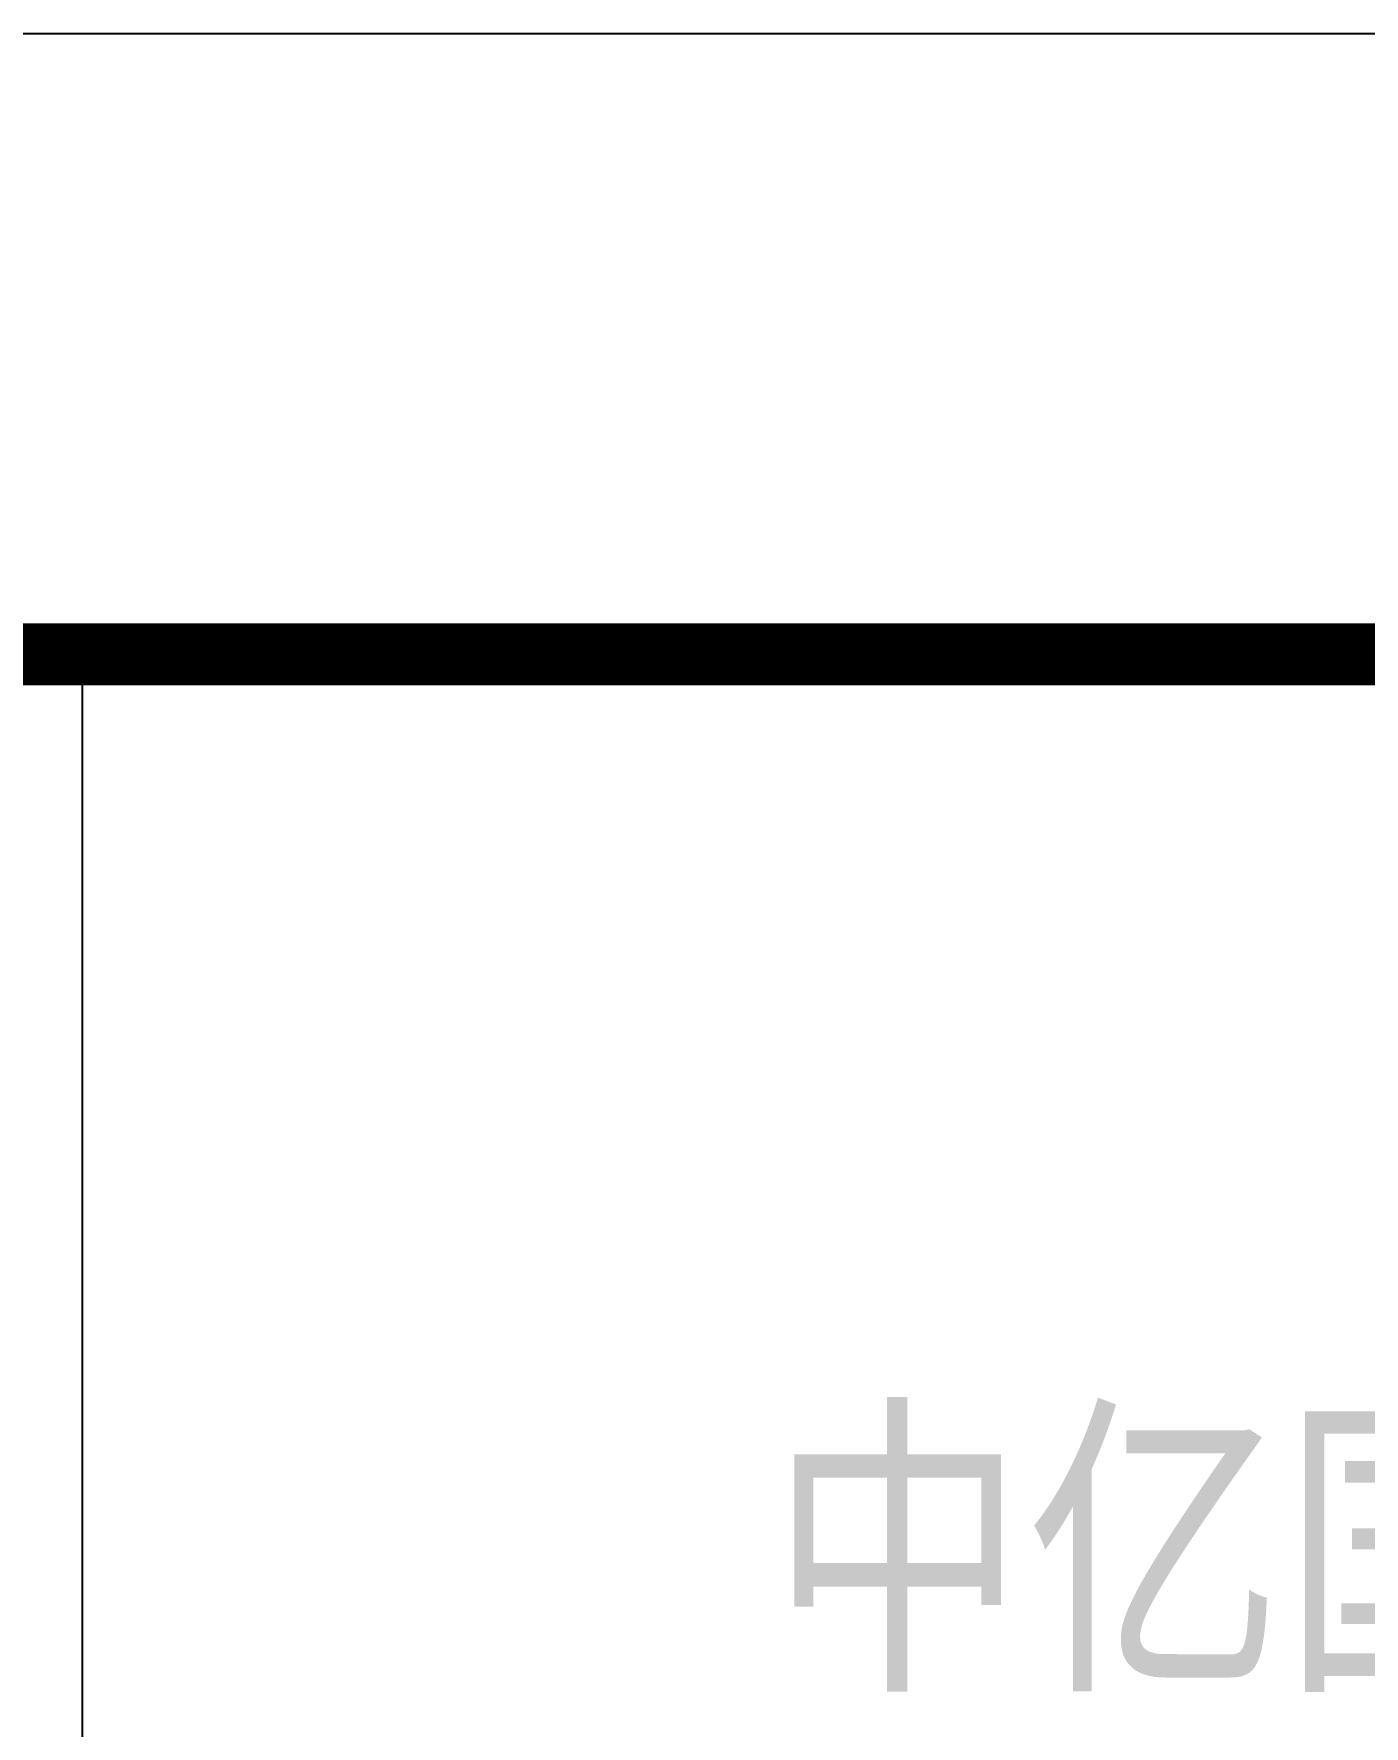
# Model space of a CAD drawing. Extents: x -695846 to 822170, y -413475 to 397179.
# Drawn here: x 515047 to 517190, y 65765 to 68491 of the extents above; entities that cross this region are included whole.
import ezdxf

# ---------------------------------------------------------------- set-up
doc = ezdxf.new("R2010")
doc.units = 0
doc.header["$LTSCALE"] = 1000
doc.header["$MEASUREMENT"] = 0
doc.layers.add('T-图框-175', color=175, linetype='Continuous')
doc.layers.add('TK', color=4, linetype='Continuous')
doc.styles.add('-宋体', font='', dxfattribs={"width": 0.8})
doc.styles.get('-宋体').set_extended_font_data('NSimSun')

# ---------------------------------------------------------------- blocks, each defined once
blk = doc.blocks.new('中亿国际')
at = {"layer": 'TK', "style": '-宋体', "width": 0.8}
blk.add_text('中亿国际设计集团有限公司', height=378.827, dxfattribs=at).set_placement((2527839.9, -168709.6))
blk = doc.blocks.new('3er1t35wer1t')
blk.add_line((320885.4, 303477.1), (313385.4, 303477.1))
at = {"layer": 'TK', "color": 7}
blk.add_lwpolyline([(313385.4, 263477.1), (313385.4, 303477.1), (320885.4, 303477.1), (320885.4, 263477.1)], close=True, dxfattribs=at)
at = {"lineweight": 20}
blk.add_blockref('中亿国际', (-2213347.2, 470556.4), dxfattribs=at)

msp = doc.modelspace()

# ---------------------------------------------------------------- linework, layer by layer
at = {"layer": 'T-图框-175'}
msp.add_lwpolyline([(464219.9, 26491.4), (523619.9, 26491.4), (523619.9, 68491.4), (464219.9, 68491.4)], close=True, dxfattribs=at)
at = {"layer": 'T-图框-175', "const_width": 100}
msp.add_lwpolyline([(466719.9, 27491.4), (522619.9, 27491.4), (522619.9, 67491.4), (466719.9, 67491.4)], close=True, dxfattribs=at)

# ---------------------------------------------------------------- block references
msp.add_blockref('3er1t35wer1t', (201739.4, -235985.7))

doc.saveas('drawing.dxf')
